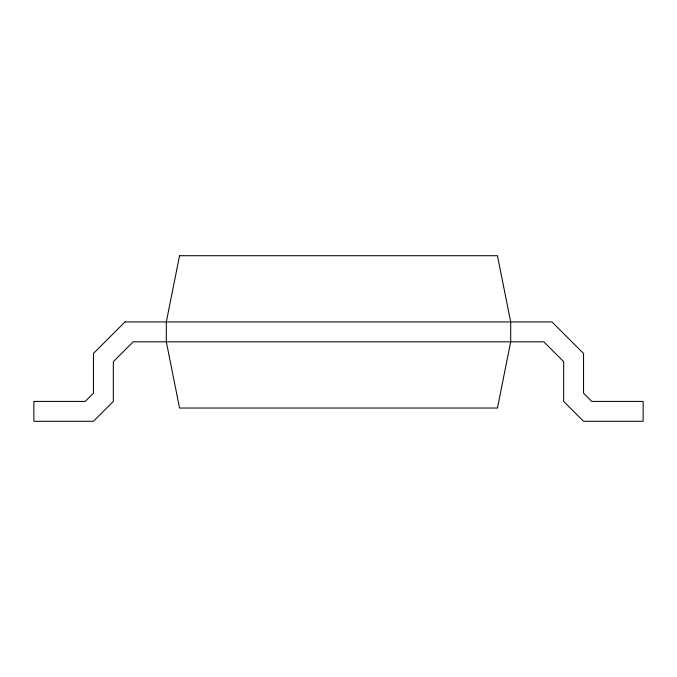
<?xml version="1.0" encoding="UTF-8"?>
<svg xmlns="http://www.w3.org/2000/svg" width="677" height="677" viewBox="0 0 677 677"><rect width="100%" height="100%" fill="white"/><g stroke="black" fill="none" stroke-linecap="round" stroke-linejoin="round"><path stroke-width="1.02" d="M179.549 255.711L166.305 321.939L166.305 341.809L179.549 408.036L497.451 408.036L510.695 341.809L510.695 321.939L497.451 255.711L179.549 255.711M124.966 321.939L93.451 353.453L93.451 393.185L85.226 401.419L33.85 401.419L33.85 421.289L93.451 421.289L113.321 401.419L113.321 361.679L133.191 341.809L543.809 341.809L563.679 361.679L563.679 401.419L583.549 421.289L643.15 421.289L643.15 401.419L591.774 401.419L583.549 393.185L583.549 353.453L552.034 321.939L124.966 321.939"/></g></svg>
